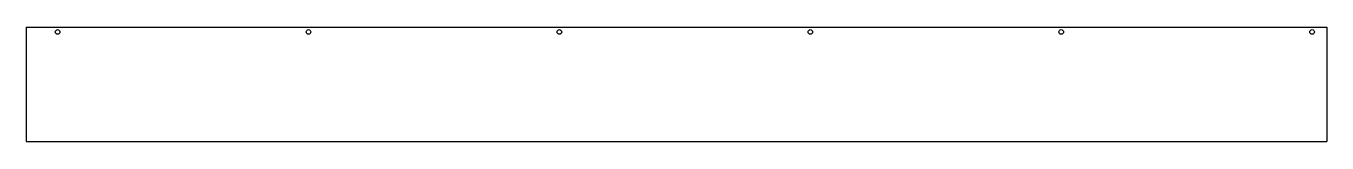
# Model space of a CAD drawing. Extents: x 0 to 1400, y -80 to 43.
import ezdxf

# ---------------------------------------------------------------- set-up
doc = ezdxf.new("R2010")
doc.units = 0
doc.layers.get('0').update_dxf_attribs({"linetype": 'CONTINUOUS'})

msp = doc.modelspace()

# ---------------------------------------------------------------- linework, layer by layer
at = {"color": 7, "linetype": 'CONTINUOUS'}
for p, q in [((0, 42.7), (0, -80.4)), ((0, 42.7), (1400, 42.7)), ((1400, 42.7), (1400, -80.4)), ((0, -80.4), (1400, -80.4))]:
    msp.add_line(p, q, dxfattribs=at)
for centre in [(34, 37.7), (304, 37.7), (574, 37.7), (844, 37.7), (1114, 37.7), (1384, 37.7)]:
    msp.add_circle(centre, 2.5, dxfattribs=at)

doc.saveas('drawing.dxf')
